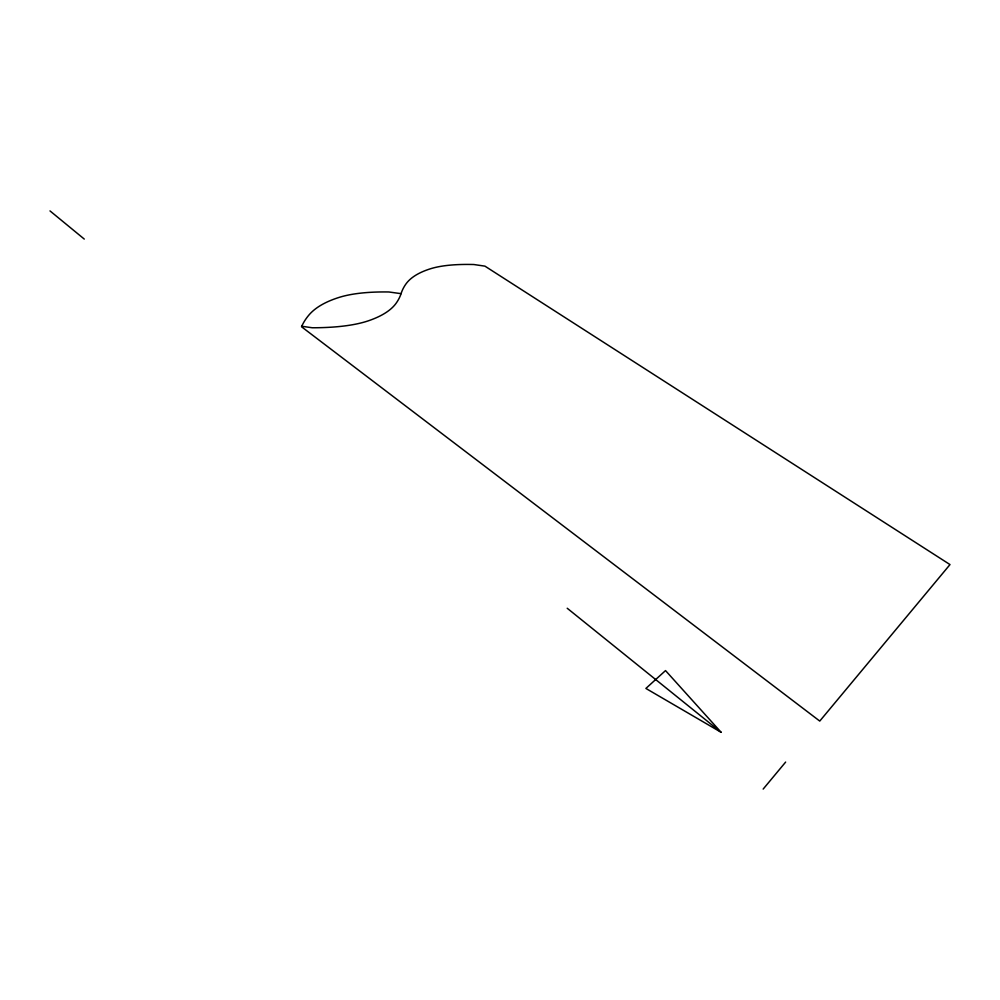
<?xml version="1.0" encoding="UTF-8"?>
<svg xmlns="http://www.w3.org/2000/svg" width="1000" height="1000" viewBox="0 0 1000 1000"><rect width="100%" height="100%" fill="white"/><g stroke="black" fill="none" stroke-linecap="round" stroke-linejoin="round"><path stroke-width="1.5" d="M763.162 789.087L785.638 762.075M401.075 293.663L388.837 291.975A201.4 58.65 16.3 0 0 338.85 297.488A323.825 95.988 17.2 0 0 308.888 315.087A502.725 148.975 18.5 0 0 301.525 326.763L819.762 721.075L950 564.575L484.95 266.15L473.862 264.525A184.963 49.262 16.7 0 0 430.213 268.85A296.988 80.15 17.4 0 0 405.95 283.975A460.188 123.663 18.6 0 0 401.075 293.663A467.05 123.675 12.1 0 1 396.225 303.1A303.387 81.975 13.1 0 1 368.913 320.625A206.737 57.05 13.7 0 1 312.225 327.762L301.75 326.25M721.162 732.325L645.888 688.438L665.525 670.588L721.162 732.325L567.212 608.25M50 210.912L84.262 239.062"/></g></svg>
